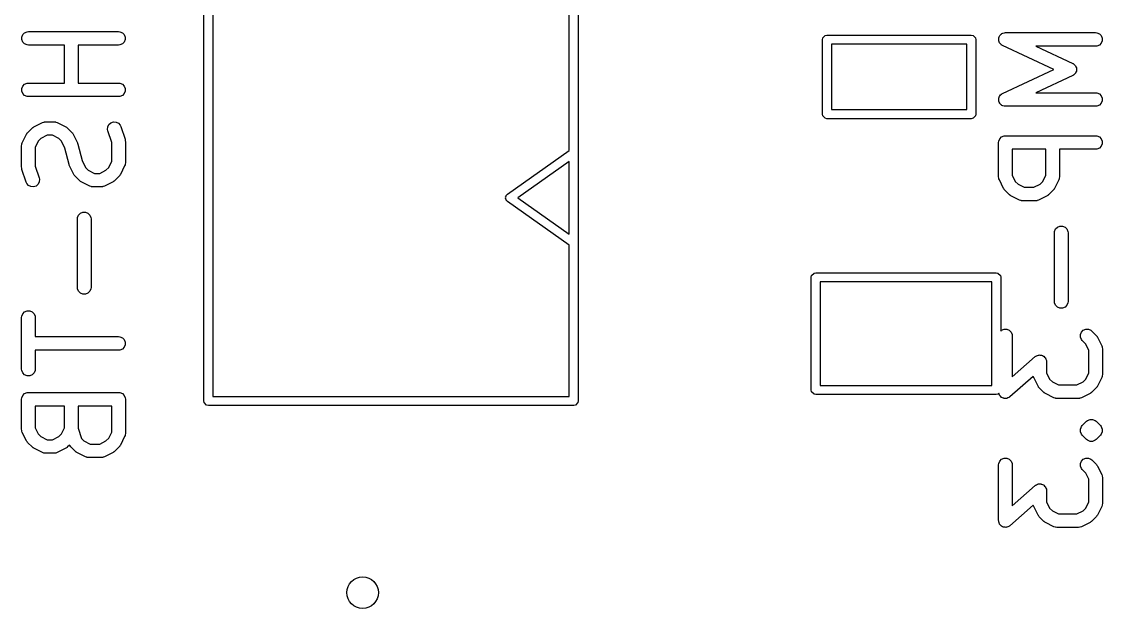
# Model space of a CAD drawing. Extents: x 4.89 to 6.91, y -4.14 to -2.94.
# Drawn here: x 4.8883 to 5.36, y -4.1376 to -3.8816 of the extents above; entities that cross this region are included whole.
import ezdxf

# ---------------------------------------------------------------- set-up
doc = ezdxf.new("R2010")
doc.units = 0
doc.header["$MEASUREMENT"] = 0
doc.layers.add('BLACK', color=7, linetype='CONTINUOUS')

msp = doc.modelspace()

# ---------------------------------------------------------------- linework, layer by layer
at = {"layer": 'BLACK', "linetype": 'CONTINUOUS'}
for p, q in [((4.96787, -4.04709), (4.96787, -3.62386)), ((4.97181, -3.62583), (4.97181, -4.04512)), ((5.12732, -3.9378), (5.12732, -3.62583)), ((5.13126, -3.62386), (5.13126, -4.04709)), ((4.88965, -3.88645), (4.89072, -3.88601)), ((4.89072, -3.88601), (4.89129, -3.88595)), ((4.89129, -3.88595), (4.93066, -3.88595)), ((4.93066, -3.88595), (4.93124, -3.88601)), ((4.93124, -3.88601), (4.9323, -3.88645)), ((5.31729, -3.88646), (5.31767, -3.88642)), ((5.31767, -3.88642), (5.35704, -3.88642)), ((5.35704, -3.88642), (5.35762, -3.88648)), ((4.8884, -3.88833), (4.88884, -3.88726)), ((4.8884, -3.88948), (4.8884, -3.88833)), ((4.88884, -3.89054), (4.8884, -3.88948)), ((4.88884, -3.88726), (4.88965, -3.88645)), ((4.88965, -3.89136), (4.88884, -3.89054)), ((4.9323, -3.88645), (4.93312, -3.88726)), ((4.93312, -3.89054), (4.9323, -3.89136)), ((4.93312, -3.88726), (4.93356, -3.88833)), ((4.93356, -3.88948), (4.93312, -3.89054)), ((4.93356, -3.88833), (4.93356, -3.88948)), ((5.23783, -3.88951), (5.23798, -3.88875)), ((5.23783, -3.92199), (5.23783, -3.88951)), ((5.23798, -3.88875), (5.23905, -3.88769)), ((5.23905, -3.88769), (5.2398, -3.88754)), ((5.2398, -3.88754), (5.3028, -3.88754)), ((5.3028, -3.88754), (5.30355, -3.88769)), ((5.30355, -3.88769), (5.30461, -3.88875)), ((5.30461, -3.88875), (5.30476, -3.88951)), ((5.30476, -3.88951), (5.30476, -3.92199)), ((5.31475, -3.88982), (5.31477, -3.88931)), ((5.31477, -3.88988), (5.31475, -3.88982)), ((5.31477, -3.8888), (5.3148, -3.88874)), ((5.31477, -3.88931), (5.31477, -3.8888)), ((5.31477, -3.88995), (5.31477, -3.88988)), ((5.31497, -3.89042), (5.31477, -3.88995)), ((5.3148, -3.88867), (5.31502, -3.88821)), ((5.3148, -3.88874), (5.3148, -3.88867)), ((5.31515, -3.8909), (5.31497, -3.89042)), ((5.31502, -3.88821), (5.31521, -3.88773)), ((5.31519, -3.89095), (5.31515, -3.8909)), ((5.31521, -3.89101), (5.31519, -3.89095)), ((5.31521, -3.88773), (5.31526, -3.88769)), ((5.31558, -3.89138), (5.31521, -3.89101)), ((5.31526, -3.88769), (5.31529, -3.88763)), ((5.31529, -3.88763), (5.31567, -3.88728)), ((5.31567, -3.88728), (5.31603, -3.88692)), ((5.31603, -3.88692), (5.31609, -3.88689)), ((5.31609, -3.88689), (5.31614, -3.88685)), ((5.31614, -3.88685), (5.31662, -3.88667)), ((5.31662, -3.88667), (5.31709, -3.88648)), ((5.31709, -3.88648), (5.31718, -3.88647)), ((5.31718, -3.88647), (5.31722, -3.88646)), ((5.31722, -3.88646), (5.31729, -3.88646)), ((5.35762, -3.88648), (5.35868, -3.88692)), ((5.35868, -3.88692), (5.3595, -3.88773)), ((5.3595, -3.89101), (5.35868, -3.89183)), ((5.3595, -3.88773), (5.35994, -3.8888)), ((5.35994, -3.88995), (5.3595, -3.89101)), ((5.35994, -3.8888), (5.35994, -3.88995)), ((4.89072, -3.8918), (4.88965, -3.89136)), ((4.89129, -3.89186), (4.89072, -3.8918)), ((4.90709, -3.89186), (4.89129, -3.89186)), ((4.90709, -3.90845), (4.90709, -3.89186)), ((4.93066, -3.89186), (4.91299, -3.89186)), ((4.91299, -3.89186), (4.91299, -3.90845)), ((4.93124, -3.8918), (4.93066, -3.89186)), ((4.9323, -3.89136), (4.93124, -3.8918)), ((5.24177, -3.89148), (5.24177, -3.92002)), ((5.30083, -3.89148), (5.24177, -3.89148)), ((5.30083, -3.92002), (5.30083, -3.89148)), ((5.31592, -3.89175), (5.31558, -3.89138)), ((5.316, -3.8918), (5.31592, -3.89175)), ((5.31603, -3.89183), (5.316, -3.8918)), ((5.31609, -3.89186), (5.31603, -3.89183)), ((5.31642, -3.89205), (5.31609, -3.89186)), ((5.33881, -3.9025), (5.31642, -3.89205)), ((5.35704, -3.89233), (5.33098, -3.89233)), ((5.33098, -3.89233), (5.34704, -3.89982)), ((5.35762, -3.89227), (5.35704, -3.89233)), ((5.35868, -3.89183), (5.35762, -3.89227)), ((5.34704, -3.89982), (5.34725, -3.89995)), ((5.34725, -3.89995), (5.34732, -3.89997)), ((5.34732, -3.89997), (5.34737, -3.90002)), ((5.34737, -3.90002), (5.34754, -3.90012)), ((5.34754, -3.90012), (5.34784, -3.90045)), ((5.34784, -3.90045), (5.34817, -3.90075)), ((5.31642, -3.91294), (5.33881, -3.9025)), ((5.34704, -3.90517), (5.33098, -3.91267)), ((5.34725, -3.90505), (5.34704, -3.90517)), ((5.34732, -3.90502), (5.34725, -3.90505)), ((5.34737, -3.90498), (5.34732, -3.90502)), ((5.34754, -3.90488), (5.34737, -3.90498)), ((5.34784, -3.90455), (5.34754, -3.90488)), ((5.34817, -3.90424), (5.34784, -3.90455)), ((5.34817, -3.90075), (5.34823, -3.90087)), ((5.34823, -3.90412), (5.34817, -3.90424)), ((5.34823, -3.90087), (5.34832, -3.90097)), ((5.34832, -3.90403), (5.34823, -3.90412)), ((5.34832, -3.90097), (5.34847, -3.90139)), ((5.34847, -3.90361), (5.34832, -3.90403)), ((5.34847, -3.90139), (5.34866, -3.90179)), ((5.34866, -3.9032), (5.34847, -3.90361)), ((5.34866, -3.90179), (5.34867, -3.90193)), ((5.34867, -3.90307), (5.34866, -3.9032)), ((5.34867, -3.90193), (5.34871, -3.90205)), ((5.34871, -3.90295), (5.34867, -3.90307)), ((5.34871, -3.90205), (5.34869, -3.9025)), ((5.34869, -3.9025), (5.34871, -3.90295)), ((4.8884, -3.91082), (4.88884, -3.90976)), ((4.88884, -3.90976), (4.88965, -3.90895)), ((4.88965, -3.90895), (4.89072, -3.9085)), ((4.89072, -3.9085), (4.89129, -3.90845)), ((4.89129, -3.90845), (4.90709, -3.90845)), ((4.91299, -3.90845), (4.93066, -3.90845)), ((4.93066, -3.90845), (4.93124, -3.9085)), ((4.93124, -3.9085), (4.9323, -3.90895)), ((4.9323, -3.90895), (4.93312, -3.90976)), ((4.93312, -3.90976), (4.93356, -3.91082)), ((4.8884, -3.91198), (4.8884, -3.91082)), ((4.88884, -3.91304), (4.8884, -3.91198)), ((4.88965, -3.91386), (4.88884, -3.91304)), ((4.89072, -3.9143), (4.88965, -3.91386)), ((4.89129, -3.91435), (4.89072, -3.9143)), ((4.93066, -3.91435), (4.89129, -3.91435)), ((4.93124, -3.9143), (4.93066, -3.91435)), ((4.9323, -3.91386), (4.93124, -3.9143)), ((4.93312, -3.91304), (4.9323, -3.91386)), ((4.93356, -3.91198), (4.93312, -3.91304)), ((4.93356, -3.91082), (4.93356, -3.91198)), ((5.31477, -3.91504), (5.31497, -3.91457)), ((5.31497, -3.91457), (5.31515, -3.91409)), ((5.31515, -3.91409), (5.31519, -3.91404)), ((5.31519, -3.91404), (5.31521, -3.91398)), ((5.31521, -3.91398), (5.31558, -3.91362)), ((5.31558, -3.91362), (5.31592, -3.91324)), ((5.31592, -3.91324), (5.316, -3.91319)), ((5.316, -3.91319), (5.31603, -3.91317)), ((5.31603, -3.91317), (5.31609, -3.91314)), ((5.31609, -3.91314), (5.31642, -3.91294)), ((5.33098, -3.91267), (5.35704, -3.91267)), ((5.35704, -3.91267), (5.35762, -3.91272)), ((5.35762, -3.91272), (5.35868, -3.91317)), ((5.35868, -3.91317), (5.3595, -3.91398)), ((5.3595, -3.91398), (5.35994, -3.91504)), ((5.31475, -3.91517), (5.31477, -3.91511)), ((5.31477, -3.91568), (5.31475, -3.91517)), ((5.31477, -3.91511), (5.31477, -3.91504)), ((5.31477, -3.9162), (5.31477, -3.91568)), ((5.3148, -3.91626), (5.31477, -3.9162)), ((5.3148, -3.91632), (5.3148, -3.91626)), ((5.31502, -3.91679), (5.3148, -3.91632)), ((5.31521, -3.91726), (5.31502, -3.91679)), ((5.31526, -3.91731), (5.31521, -3.91726)), ((5.31529, -3.91737), (5.31526, -3.91731)), ((5.31567, -3.91771), (5.31529, -3.91737)), ((5.31603, -3.91808), (5.31567, -3.91771)), ((5.31609, -3.9181), (5.31603, -3.91808)), ((5.31614, -3.91815), (5.31609, -3.9181)), ((5.31662, -3.91832), (5.31614, -3.91815)), ((5.31709, -3.91852), (5.31662, -3.91832)), ((5.31718, -3.91853), (5.31709, -3.91852)), ((5.31722, -3.91854), (5.31718, -3.91853)), ((5.31729, -3.91854), (5.31722, -3.91854)), ((5.31767, -3.91857), (5.31729, -3.91854)), ((5.35704, -3.91857), (5.31767, -3.91857)), ((5.35762, -3.91852), (5.35704, -3.91857)), ((5.35868, -3.91808), (5.35762, -3.91852)), ((5.3595, -3.91726), (5.35868, -3.91808)), ((5.35994, -3.9162), (5.3595, -3.91726)), ((5.35994, -3.91504), (5.35994, -3.9162)), ((5.23798, -3.92274), (5.23783, -3.92199)), ((5.23905, -3.92381), (5.23798, -3.92274)), ((5.2398, -3.92396), (5.23905, -3.92381)), ((5.3028, -3.92396), (5.2398, -3.92396)), ((5.24177, -3.92002), (5.30083, -3.92002)), ((5.30355, -3.92381), (5.3028, -3.92396)), ((5.30461, -3.92274), (5.30355, -3.92381)), ((5.30476, -3.92199), (5.30461, -3.92274)), ((4.89108, -3.92993), (4.89295, -3.92806)), ((4.89295, -3.92806), (4.89318, -3.92787)), ((4.89318, -3.92787), (4.89323, -3.92782)), ((4.89323, -3.92782), (4.89332, -3.92776)), ((4.89332, -3.92776), (4.8934, -3.92769)), ((4.8934, -3.92769), (4.89347, -3.92766)), ((4.89347, -3.92766), (4.89372, -3.92751)), ((4.89372, -3.92751), (4.89747, -3.92563)), ((4.89747, -3.92563), (4.89801, -3.92543)), ((4.89801, -3.92543), (4.89812, -3.92542)), ((4.89812, -3.92542), (4.89822, -3.92538)), ((4.89822, -3.92538), (4.89879, -3.92532)), ((4.89879, -3.92532), (4.90254, -3.92532)), ((4.90254, -3.92532), (4.90312, -3.92538)), ((4.90312, -3.92538), (4.90321, -3.92542)), ((4.90321, -3.92542), (4.90332, -3.92543)), ((4.90332, -3.92543), (4.90386, -3.92563)), ((4.90386, -3.92563), (4.90761, -3.92751)), ((4.90761, -3.92751), (4.90786, -3.92766)), ((4.90786, -3.92766), (4.90793, -3.92769)), ((4.90793, -3.92769), (4.90801, -3.92776)), ((4.90801, -3.92776), (4.9081, -3.92782)), ((4.9081, -3.92782), (4.90815, -3.92787)), ((4.90815, -3.92787), (4.90838, -3.92806)), ((4.90838, -3.92806), (4.91025, -3.92993)), ((4.92586, -3.92864), (4.92594, -3.92749)), ((4.92599, -3.92921), (4.92586, -3.92864)), ((4.92594, -3.92749), (4.92645, -3.92646)), ((4.92645, -3.92646), (4.92733, -3.92571)), ((4.92733, -3.92571), (4.92842, -3.92534)), ((4.92842, -3.92534), (4.92957, -3.92543)), ((4.92957, -3.92543), (4.9306, -3.92594)), ((4.9306, -3.92594), (4.93135, -3.92681)), ((4.93135, -3.92681), (4.93159, -3.92734)), ((4.93159, -3.92734), (4.93346, -3.93296)), ((4.88865, -3.93445), (4.89053, -3.9307)), ((4.89053, -3.9307), (4.89068, -3.93045)), ((4.89068, -3.93045), (4.89071, -3.93038)), ((4.89071, -3.93038), (4.89078, -3.9303)), ((4.89078, -3.9303), (4.89083, -3.93021)), ((4.89083, -3.93021), (4.89089, -3.93016)), ((4.89089, -3.93016), (4.89108, -3.92993)), ((4.89679, -3.93257), (4.89559, -3.93377)), ((4.89949, -3.93123), (4.89679, -3.93257)), ((4.90184, -3.93123), (4.89949, -3.93123)), ((4.90454, -3.93257), (4.90184, -3.93123)), ((4.90574, -3.93377), (4.90454, -3.93257)), ((4.91025, -3.92993), (4.91044, -3.93016)), ((4.91044, -3.93016), (4.9105, -3.93021)), ((4.9105, -3.93021), (4.91055, -3.9303)), ((4.91055, -3.9303), (4.91062, -3.93038)), ((4.91062, -3.93038), (4.91065, -3.93045)), ((4.91065, -3.93045), (4.91081, -3.9307)), ((4.91081, -3.9307), (4.91268, -3.93445)), ((4.92771, -3.93438), (4.92599, -3.92921)), ((4.93346, -3.93296), (4.93353, -3.93325)), ((4.93353, -3.93325), (4.93356, -3.93332)), ((4.93356, -3.93332), (4.93357, -3.93343)), ((4.93357, -3.93343), (4.93359, -3.93353)), ((4.93359, -3.93353), (4.93359, -3.93361)), ((5.31477, -3.93379), (5.31521, -3.93273)), ((5.31521, -3.93273), (5.31603, -3.93191)), ((5.31603, -3.93191), (5.31709, -3.93147)), ((5.31709, -3.93147), (5.31767, -3.93142)), ((5.31767, -3.93142), (5.35704, -3.93142)), ((5.35704, -3.93142), (5.35762, -3.93147)), ((5.35762, -3.93147), (5.35868, -3.93191)), ((5.35868, -3.93191), (5.3595, -3.93273)), ((5.3595, -3.93273), (5.35994, -3.93379)), ((4.88834, -3.93577), (4.8884, -3.9352)), ((4.88834, -3.94515), (4.88834, -3.93577)), ((4.8884, -3.9352), (4.88844, -3.9351)), ((4.88844, -3.93499), (4.88865, -3.93445)), ((4.88844, -3.9351), (4.88844, -3.93499)), ((4.89559, -3.93377), (4.89424, -3.93647)), ((4.89424, -3.93647), (4.89424, -3.94467)), ((4.90725, -3.9368), (4.90574, -3.93377)), ((4.90905, -3.94399), (4.90725, -3.9368)), ((4.91268, -3.93445), (4.9127, -3.93449)), ((4.9127, -3.93449), (4.91271, -3.93451)), ((4.91271, -3.93451), (4.9128, -3.93475)), ((4.9128, -3.93475), (4.91289, -3.93499)), ((4.91289, -3.93499), (4.91289, -3.93501)), ((4.91289, -3.93501), (4.9129, -3.93506)), ((4.9129, -3.93506), (4.9147, -3.94224)), ((4.92771, -3.94257), (4.92771, -3.93438)), ((4.93359, -3.93361), (4.93361, -3.9339)), ((4.93361, -3.9339), (4.93361, -3.94327)), ((5.10032, -3.9569), (5.12732, -3.9378)), ((5.31472, -3.93437), (5.31477, -3.93379)), ((5.31472, -3.94937), (5.31472, -3.93437)), ((5.33534, -3.93732), (5.32062, -3.93732)), ((5.32062, -3.93732), (5.32062, -3.94867)), ((5.33534, -3.94867), (5.33534, -3.93732)), ((5.35704, -3.93732), (5.34125, -3.93732)), ((5.34125, -3.93732), (5.34125, -3.94937)), ((5.35762, -3.93726), (5.35704, -3.93732)), ((5.35868, -3.93682), (5.35762, -3.93726)), ((5.3595, -3.93601), (5.35868, -3.93682)), ((5.35994, -3.93494), (5.3595, -3.93601)), ((5.35994, -3.93379), (5.35994, -3.93494)), ((4.9147, -3.94224), (4.91622, -3.94527)), ((4.92636, -3.94527), (4.92771, -3.94257)), ((5.12732, -3.94262), (5.10486, -3.9585)), ((5.12732, -3.97439), (5.12732, -3.94262)), ((4.88837, -3.94544), (4.88834, -3.94515)), ((4.88836, -3.94552), (4.88837, -3.94544)), ((4.88839, -3.94562), (4.88836, -3.94552)), ((4.8884, -3.94572), (4.88839, -3.94562)), ((4.88843, -3.94579), (4.8884, -3.94572)), ((4.88849, -3.94608), (4.88843, -3.94579)), ((4.89037, -3.9517), (4.88849, -3.94608)), ((4.89424, -3.94467), (4.89597, -3.94984)), ((4.90907, -3.94403), (4.90905, -3.94399)), ((4.90907, -3.94405), (4.90907, -3.94403)), ((4.90916, -3.94429), (4.90907, -3.94405)), ((4.90924, -3.94453), (4.90916, -3.94429)), ((4.90926, -3.94455), (4.90924, -3.94453)), ((4.90927, -3.94459), (4.90926, -3.94455)), ((4.91115, -3.94834), (4.90927, -3.94459)), ((4.91622, -3.94527), (4.91741, -3.94647)), ((4.91741, -3.94647), (4.92011, -3.94782)), ((4.92247, -3.94782), (4.92516, -3.94647)), ((4.92516, -3.94647), (4.92636, -3.94527)), ((4.9333, -3.94459), (4.93143, -3.94834)), ((4.93351, -3.94405), (4.9333, -3.94459)), ((4.93352, -3.94395), (4.93351, -3.94405)), ((4.93356, -3.94385), (4.93352, -3.94395)), ((4.93361, -3.94327), (4.93356, -3.94385)), ((4.8906, -3.95223), (4.89037, -3.9517)), ((4.89136, -3.9531), (4.8906, -3.95223)), ((4.89601, -3.95155), (4.8955, -3.95258)), ((4.89597, -3.94984), (4.8961, -3.9504)), ((4.8961, -3.9504), (4.89601, -3.95155)), ((4.9113, -3.94859), (4.91115, -3.94834)), ((4.91133, -3.94866), (4.9113, -3.94859)), ((4.9114, -3.94874), (4.91133, -3.94866)), ((4.91146, -3.94883), (4.9114, -3.94874)), ((4.91152, -3.94888), (4.91146, -3.94883)), ((4.9117, -3.94911), (4.91152, -3.94888)), ((4.91358, -3.95098), (4.9117, -3.94911)), ((4.9138, -3.95117), (4.91358, -3.95098)), ((4.91385, -3.95123), (4.9138, -3.95117)), ((4.91394, -3.95128), (4.91385, -3.95123)), ((4.91402, -3.95135), (4.91394, -3.95128)), ((4.9141, -3.95138), (4.91402, -3.95135)), ((4.91434, -3.95154), (4.9141, -3.95138)), ((4.91809, -3.95341), (4.91434, -3.95154)), ((4.92011, -3.94782), (4.92247, -3.94782)), ((4.92823, -3.95154), (4.92448, -3.95341)), ((4.92848, -3.95138), (4.92823, -3.95154)), ((4.92855, -3.95135), (4.92848, -3.95138)), ((4.92863, -3.95128), (4.92855, -3.95135)), ((4.92872, -3.95123), (4.92863, -3.95128)), ((4.92877, -3.95117), (4.92872, -3.95123)), ((4.929, -3.95098), (4.92877, -3.95117)), ((4.93088, -3.94911), (4.929, -3.95098)), ((4.93106, -3.94888), (4.93088, -3.94911)), ((4.93112, -3.94883), (4.93106, -3.94888)), ((4.93118, -3.94874), (4.93112, -3.94883)), ((4.93124, -3.94866), (4.93118, -3.94874)), ((4.93127, -3.94859), (4.93124, -3.94866)), ((4.93143, -3.94834), (4.93127, -3.94859)), ((5.31477, -3.94994), (5.31472, -3.94937)), ((5.31481, -3.95004), (5.31477, -3.94994)), ((5.31482, -3.95015), (5.31481, -3.95004)), ((5.31503, -3.95069), (5.31482, -3.95015)), ((5.3169, -3.95444), (5.31503, -3.95069)), ((5.32062, -3.94867), (5.32197, -3.95137)), ((5.32197, -3.95137), (5.32317, -3.95256)), ((5.33279, -3.95256), (5.33399, -3.95137)), ((5.33399, -3.95137), (5.33534, -3.94867)), ((5.34093, -3.95069), (5.33906, -3.95444)), ((5.34114, -3.95015), (5.34093, -3.95069)), ((5.34115, -3.95004), (5.34114, -3.95015)), ((5.34119, -3.94994), (5.34115, -3.95004)), ((5.34125, -3.94937), (5.34119, -3.94994)), ((4.89239, -3.95362), (4.89136, -3.9531)), ((4.89354, -3.9537), (4.89239, -3.95362)), ((4.89463, -3.95334), (4.89354, -3.9537)), ((4.8955, -3.95258), (4.89463, -3.95334)), ((4.91863, -3.95362), (4.91809, -3.95341)), ((4.91874, -3.95363), (4.91863, -3.95362)), ((4.91884, -3.95367), (4.91874, -3.95363)), ((4.91941, -3.95372), (4.91884, -3.95367)), ((4.92316, -3.95372), (4.91941, -3.95372)), ((4.92374, -3.95367), (4.92316, -3.95372)), ((4.92384, -3.95363), (4.92374, -3.95367)), ((4.92394, -3.95362), (4.92384, -3.95363)), ((4.92448, -3.95341), (4.92394, -3.95362)), ((5.09979, -3.95745), (5.10032, -3.9569)), ((5.31706, -3.95468), (5.3169, -3.95444)), ((5.31709, -3.95476), (5.31706, -3.95468)), ((5.31716, -3.95484), (5.31709, -3.95476)), ((5.31721, -3.95493), (5.31716, -3.95484)), ((5.31727, -3.95498), (5.31721, -3.95493)), ((5.31746, -3.9552), (5.31727, -3.95498)), ((5.31933, -3.95708), (5.31746, -3.9552)), ((5.31956, -3.95726), (5.31933, -3.95708)), ((5.32317, -3.95256), (5.32587, -3.95391)), ((5.32587, -3.95391), (5.3301, -3.95391)), ((5.3301, -3.95391), (5.33279, -3.95256)), ((5.33663, -3.95708), (5.3364, -3.95726)), ((5.33851, -3.9552), (5.33663, -3.95708)), ((5.33869, -3.95498), (5.33851, -3.9552)), ((5.33875, -3.95493), (5.33869, -3.95498)), ((5.33881, -3.95484), (5.33875, -3.95493)), ((5.33887, -3.95476), (5.33881, -3.95484)), ((5.3389, -3.95468), (5.33887, -3.95476)), ((5.33906, -3.95444), (5.3389, -3.95468)), ((5.09953, -3.95807), (5.09973, -3.95779)), ((5.09961, -3.9585), (5.09953, -3.95807)), ((5.09953, -3.95894), (5.09961, -3.9585)), ((5.09973, -3.95922), (5.09953, -3.95894)), ((5.09973, -3.95779), (5.09979, -3.95745)), ((5.09979, -3.95955), (5.09973, -3.95922)), ((5.10032, -3.96011), (5.09979, -3.95955)), ((5.12732, -3.97921), (5.10032, -3.96011)), ((5.10486, -3.9585), (5.12732, -3.97439)), ((5.31961, -3.95732), (5.31956, -3.95726)), ((5.3197, -3.95738), (5.31961, -3.95732)), ((5.31978, -3.95745), (5.3197, -3.95738)), ((5.31985, -3.95748), (5.31978, -3.95745)), ((5.3201, -3.95763), (5.31985, -3.95748)), ((5.32385, -3.95951), (5.3201, -3.95763)), ((5.32439, -3.95971), (5.32385, -3.95951)), ((5.3245, -3.95972), (5.32439, -3.95971)), ((5.32459, -3.95976), (5.3245, -3.95972)), ((5.32517, -3.95982), (5.32459, -3.95976)), ((5.33079, -3.95982), (5.32517, -3.95982)), ((5.33137, -3.95976), (5.33079, -3.95982)), ((5.33147, -3.95972), (5.33137, -3.95976)), ((5.33157, -3.95971), (5.33147, -3.95972)), ((5.33211, -3.95951), (5.33157, -3.95971)), ((5.33586, -3.95763), (5.33211, -3.95951)), ((5.33611, -3.95748), (5.33586, -3.95763)), ((5.33618, -3.95745), (5.33611, -3.95748)), ((5.33626, -3.95738), (5.33618, -3.95745)), ((5.33635, -3.95732), (5.33626, -3.95738)), ((5.3364, -3.95726), (5.33635, -3.95732)), ((4.91277, -3.96707), (4.91321, -3.966)), ((4.91321, -3.966), (4.91402, -3.96519)), ((4.91402, -3.96519), (4.91509, -3.96475)), ((4.91509, -3.96475), (4.91624, -3.96475)), ((4.91624, -3.96475), (4.9173, -3.96519)), ((4.9173, -3.96519), (4.91812, -3.966)), ((4.91812, -3.966), (4.91856, -3.96707)), ((4.91271, -3.96764), (4.91277, -3.96707)), ((4.91271, -3.99764), (4.91271, -3.96764)), ((4.91856, -3.96707), (4.91862, -3.96764)), ((4.91862, -3.96764), (4.91862, -3.99764)), ((5.33959, -3.9721), (5.3404, -3.97128)), ((5.3404, -3.97128), (5.34147, -3.97084)), ((5.34147, -3.97084), (5.34262, -3.97084)), ((5.34262, -3.97084), (5.34368, -3.97128)), ((5.34368, -3.97128), (5.3445, -3.9721)), ((5.33909, -3.97374), (5.33915, -3.97316)), ((5.33909, -4.00373), (5.33909, -3.97374)), ((5.33915, -3.97316), (5.33959, -3.9721)), ((5.3445, -3.9721), (5.34494, -3.97316)), ((5.34494, -3.97316), (5.34499, -3.97374)), ((5.34499, -3.97374), (5.34499, -4.00373)), ((5.12732, -4.04512), (5.12732, -3.97921)), ((5.23296, -3.99314), (5.23311, -3.99239)), ((5.23296, -4.04235), (5.23296, -3.99314)), ((5.23311, -3.99239), (5.23418, -3.99132)), ((5.23418, -3.99132), (5.23493, -3.99117)), ((5.23493, -3.99117), (5.31367, -3.99117)), ((5.31367, -3.99117), (5.31442, -3.99132)), ((5.31442, -3.99132), (5.31549, -3.99239)), ((5.31549, -3.99239), (5.31564, -3.99314)), ((5.31564, -3.99314), (5.31564, -4.01667)), ((4.91277, -3.99822), (4.91271, -3.99764)), ((4.91321, -3.99928), (4.91277, -3.99822)), ((4.91402, -4.00009), (4.91321, -3.99928)), ((4.91812, -3.99928), (4.9173, -4.00009)), ((4.91856, -3.99822), (4.91812, -3.99928)), ((4.91862, -3.99764), (4.91856, -3.99822)), ((5.2369, -3.99511), (5.2369, -4.04039)), ((5.3117, -3.99511), (5.2369, -3.99511)), ((5.3117, -4.04039), (5.3117, -3.99511)), ((4.91509, -4.00054), (4.91402, -4.00009)), ((4.91624, -4.00054), (4.91509, -4.00054)), ((4.9173, -4.00009), (4.91624, -4.00054)), ((5.33915, -4.00431), (5.33909, -4.00373)), ((5.33959, -4.00538), (5.33915, -4.00431)), ((5.34494, -4.00431), (5.3445, -4.00538)), ((5.34499, -4.00373), (5.34494, -4.00431)), ((4.88884, -4.00912), (4.88965, -4.00831)), ((4.88965, -4.00831), (4.89072, -4.00787)), ((4.89072, -4.00787), (4.89187, -4.00787)), ((4.89187, -4.00787), (4.89293, -4.00831)), ((4.89293, -4.00831), (4.89375, -4.00912)), ((5.3404, -4.00619), (5.33959, -4.00538)), ((5.34147, -4.00663), (5.3404, -4.00619)), ((5.34262, -4.00663), (5.34147, -4.00663)), ((5.34368, -4.00619), (5.34262, -4.00663)), ((5.3445, -4.00538), (5.34368, -4.00619)), ((4.88834, -4.01076), (4.8884, -4.01019)), ((4.88834, -4.03326), (4.88834, -4.01076)), ((4.8884, -4.01019), (4.88884, -4.00912)), ((4.89375, -4.00912), (4.89419, -4.01019)), ((4.89419, -4.01019), (4.89424, -4.01076)), ((4.89424, -4.01076), (4.89424, -4.01906)), ((5.31564, -4.01667), (5.31603, -4.01628)), ((5.31603, -4.01628), (5.31709, -4.01584)), ((5.31709, -4.01584), (5.31825, -4.01584)), ((5.31825, -4.01584), (5.31931, -4.01628)), ((5.31931, -4.01628), (5.32013, -4.01709)), ((5.32013, -4.01709), (5.32057, -4.01816)), ((5.32057, -4.01816), (5.32062, -4.01873)), ((5.35039, -4.01816), (5.35084, -4.01709)), ((5.35039, -4.01931), (5.35039, -4.01816)), ((5.35084, -4.01709), (5.35165, -4.01628)), ((5.35165, -4.01628), (5.35271, -4.01584)), ((5.35271, -4.01584), (5.35387, -4.01584)), ((5.35387, -4.01584), (5.35493, -4.01628)), ((5.35493, -4.01628), (5.35538, -4.01664)), ((5.35538, -4.01664), (5.35725, -4.01852)), ((4.89424, -4.01906), (4.93066, -4.01906)), ((4.93066, -4.01906), (4.93124, -4.01912)), ((4.93124, -4.01912), (4.9323, -4.01956)), ((4.9323, -4.01956), (4.93312, -4.02037)), ((4.93312, -4.02037), (4.93356, -4.02144)), ((4.93356, -4.02259), (4.93312, -4.02365)), ((4.93356, -4.02144), (4.93356, -4.02259)), ((5.32062, -4.01873), (5.32062, -4.0366)), ((5.35084, -4.02037), (5.35039, -4.01931)), ((5.3512, -4.02082), (5.35084, -4.02037)), ((5.35274, -4.02236), (5.3512, -4.02082)), ((5.35409, -4.02505), (5.35274, -4.02236)), ((5.35725, -4.01852), (5.35744, -4.01875)), ((5.35744, -4.01875), (5.3575, -4.0188)), ((5.3575, -4.0188), (5.35755, -4.01889)), ((5.35755, -4.01889), (5.35762, -4.01897)), ((5.35762, -4.01897), (5.35765, -4.01904)), ((5.35765, -4.01904), (5.35781, -4.01929)), ((5.35781, -4.01929), (5.35968, -4.02304)), ((5.35968, -4.02304), (5.35989, -4.02358)), ((4.93066, -4.02496), (4.89424, -4.02496)), ((4.89424, -4.02496), (4.89424, -4.03326)), ((4.93124, -4.02491), (4.93066, -4.02496)), ((4.9323, -4.02447), (4.93124, -4.02491)), ((4.93312, -4.02365), (4.9323, -4.02447)), ((5.32062, -4.0366), (5.33072, -4.02776)), ((5.33072, -4.02776), (5.33097, -4.02758)), ((5.33097, -4.02758), (5.33103, -4.02753)), ((5.33103, -4.02753), (5.33108, -4.0275)), ((5.33108, -4.0275), (5.33119, -4.02742)), ((5.33119, -4.02742), (5.33165, -4.02727)), ((5.33165, -4.02727), (5.33209, -4.02709)), ((5.33209, -4.02709), (5.33219, -4.02709)), ((5.33219, -4.02709), (5.33229, -4.02705)), ((5.33229, -4.02705), (5.33276, -4.02709)), ((5.33276, -4.02709), (5.33324, -4.02709)), ((5.33324, -4.02709), (5.33334, -4.02712)), ((5.33334, -4.02712), (5.33344, -4.02713)), ((5.33344, -4.02713), (5.33387, -4.02734)), ((5.33387, -4.02734), (5.33431, -4.02753)), ((5.33431, -4.02753), (5.33438, -4.0276)), ((5.33438, -4.0276), (5.33447, -4.02764)), ((5.33447, -4.02764), (5.33478, -4.028)), ((5.35409, -4.03491), (5.35409, -4.02505)), ((5.35989, -4.02358), (5.3599, -4.02368)), ((5.3599, -4.02368), (5.35994, -4.02378)), ((5.35994, -4.02378), (5.35999, -4.02436)), ((5.35999, -4.02436), (5.35999, -4.03561)), ((5.33478, -4.028), (5.33512, -4.02834)), ((5.33512, -4.02834), (5.33516, -4.02843)), ((5.33516, -4.02843), (5.33523, -4.02851)), ((5.33523, -4.02851), (5.33538, -4.02896)), ((5.33538, -4.02896), (5.33556, -4.02941)), ((5.33556, -4.02941), (5.33558, -4.02955)), ((5.33558, -4.02955), (5.3356, -4.0296)), ((5.3356, -4.0296), (5.33559, -4.02968)), ((5.33559, -4.02968), (5.33562, -4.02998)), ((5.33562, -4.02998), (5.33562, -4.03491)), ((4.8884, -4.03384), (4.88834, -4.03326)), ((4.88884, -4.0349), (4.8884, -4.03384)), ((4.88965, -4.03572), (4.88884, -4.0349)), ((4.89072, -4.03616), (4.88965, -4.03572)), ((4.89187, -4.03616), (4.89072, -4.03616)), ((4.89293, -4.03572), (4.89187, -4.03616)), ((4.89375, -4.0349), (4.89293, -4.03572)), ((4.89419, -4.03384), (4.89375, -4.0349)), ((4.89424, -4.03326), (4.89419, -4.03384)), ((5.32982, -4.03639), (5.31961, -4.04533)), ((5.33003, -4.03693), (5.32982, -4.03639)), ((5.3319, -4.04068), (5.33003, -4.03693)), ((5.33562, -4.03491), (5.33697, -4.03761)), ((5.35274, -4.03761), (5.35409, -4.03491)), ((5.35968, -4.03693), (5.35781, -4.04068)), ((5.35989, -4.03639), (5.35968, -4.03693)), ((5.3599, -4.03628), (5.35989, -4.03639)), ((5.35994, -4.03618), (5.3599, -4.03628)), ((5.35999, -4.03561), (5.35994, -4.03618)), ((5.2369, -4.04039), (5.3117, -4.04039)), ((5.33206, -4.04092), (5.3319, -4.04068)), ((5.33209, -4.041), (5.33206, -4.04092)), ((5.33215, -4.04108), (5.33209, -4.041)), ((5.33221, -4.04117), (5.33215, -4.04108)), ((5.33227, -4.04122), (5.33221, -4.04117)), ((5.33245, -4.04144), (5.33227, -4.04122)), ((5.33433, -4.04332), (5.33245, -4.04144)), ((5.33697, -4.03761), (5.33817, -4.0388)), ((5.33817, -4.0388), (5.34086, -4.04015)), ((5.34086, -4.04015), (5.34884, -4.04015)), ((5.34884, -4.04015), (5.35154, -4.0388)), ((5.35154, -4.0388), (5.35274, -4.03761)), ((5.35725, -4.04144), (5.35538, -4.04332)), ((5.35744, -4.04122), (5.35725, -4.04144)), ((5.3575, -4.04117), (5.35744, -4.04122)), ((5.35755, -4.04108), (5.3575, -4.04117)), ((5.35762, -4.041), (5.35755, -4.04108)), ((5.35765, -4.04092), (5.35762, -4.041)), ((5.35781, -4.04068), (5.35765, -4.04092)), ((4.88834, -4.04638), (4.8884, -4.04581)), ((4.88834, -4.05951), (4.88834, -4.04638)), ((4.8884, -4.04581), (4.88884, -4.04474)), ((4.88884, -4.04474), (4.88965, -4.04393)), ((4.88965, -4.04393), (4.89072, -4.04349)), ((4.89072, -4.04349), (4.89129, -4.04343)), ((4.89129, -4.04343), (4.93066, -4.04343)), ((4.93066, -4.04343), (4.93124, -4.04349)), ((4.93124, -4.04349), (4.9323, -4.04393)), ((4.9323, -4.04393), (4.93312, -4.04474)), ((4.93312, -4.04474), (4.93356, -4.04581)), ((4.93356, -4.04581), (4.93361, -4.04638)), ((4.93361, -4.04638), (4.93361, -4.06138)), ((4.97181, -4.04512), (5.12732, -4.04512)), ((5.23311, -4.04311), (5.23296, -4.04235)), ((5.23418, -4.04417), (5.23311, -4.04311)), ((5.23493, -4.04432), (5.23418, -4.04417)), ((5.31367, -4.04432), (5.23493, -4.04432)), ((5.31442, -4.04417), (5.31367, -4.04432)), ((5.31482, -4.04378), (5.31442, -4.04417)), ((5.31496, -4.04412), (5.31482, -4.04378)), ((5.31511, -4.04458), (5.31496, -4.04412)), ((5.31518, -4.04465), (5.31511, -4.04458)), ((5.31521, -4.04475), (5.31518, -4.04465)), ((5.31555, -4.04508), (5.31521, -4.04475)), ((5.31587, -4.04545), (5.31555, -4.04508)), ((5.31596, -4.04549), (5.31587, -4.04545)), ((5.31603, -4.04556), (5.31596, -4.04549)), ((5.31647, -4.04574), (5.31603, -4.04556)), ((5.3169, -4.04596), (5.31647, -4.04574)), ((5.317, -4.04596), (5.3169, -4.04596)), ((5.31709, -4.046), (5.317, -4.04596)), ((5.31757, -4.046), (5.31709, -4.046)), ((5.31805, -4.04603), (5.31757, -4.046)), ((5.31815, -4.046), (5.31805, -4.04603)), ((5.31825, -4.046), (5.31815, -4.046)), ((5.31869, -4.04582), (5.31825, -4.046)), ((5.31914, -4.04566), (5.31869, -4.04582)), ((5.31926, -4.04558), (5.31914, -4.04566)), ((5.31931, -4.04556), (5.31926, -4.04558)), ((5.31937, -4.0455), (5.31931, -4.04556)), ((5.31961, -4.04533), (5.31937, -4.0455)), ((5.33456, -4.0435), (5.33433, -4.04332)), ((5.33461, -4.04356), (5.33456, -4.0435)), ((5.3347, -4.04362), (5.33461, -4.04356)), ((5.33478, -4.04368), (5.3347, -4.04362)), ((5.33485, -4.04371), (5.33478, -4.04368)), ((5.3351, -4.04387), (5.33485, -4.04371)), ((5.33885, -4.04575), (5.3351, -4.04387)), ((5.33939, -4.04595), (5.33885, -4.04575)), ((5.33949, -4.04596), (5.33939, -4.04595)), ((5.33959, -4.046), (5.33949, -4.04596)), ((5.34017, -4.04606), (5.33959, -4.046)), ((5.34954, -4.04606), (5.34017, -4.04606)), ((5.35012, -4.046), (5.34954, -4.04606)), ((5.35022, -4.04596), (5.35012, -4.046)), ((5.35032, -4.04595), (5.35022, -4.04596)), ((5.35086, -4.04575), (5.35032, -4.04595)), ((5.35461, -4.04387), (5.35086, -4.04575)), ((5.35486, -4.04371), (5.35461, -4.04387)), ((5.35493, -4.04368), (5.35486, -4.04371)), ((5.35501, -4.04362), (5.35493, -4.04368)), ((5.3551, -4.04356), (5.35501, -4.04362)), ((5.35515, -4.0435), (5.3551, -4.04356)), ((5.35538, -4.04332), (5.35515, -4.0435)), ((4.90709, -4.04934), (4.89424, -4.04934)), ((4.89424, -4.04934), (4.89424, -4.05881)), ((4.90709, -4.05881), (4.90709, -4.04934)), ((4.92771, -4.04934), (4.91299, -4.04934)), ((4.91299, -4.04934), (4.91299, -4.05903)), ((4.92771, -4.06068), (4.92771, -4.04934)), ((4.96802, -4.04784), (4.96787, -4.04709)), ((4.96909, -4.04891), (4.96802, -4.04784)), ((4.96984, -4.04906), (4.96909, -4.04891)), ((5.12929, -4.04906), (4.96984, -4.04906)), ((5.13004, -4.04891), (5.12929, -4.04906)), ((5.13111, -4.04784), (5.13004, -4.04891)), ((5.13126, -4.04709), (5.13111, -4.04784)), ((5.3512, -4.05789), (5.35308, -4.05601)), ((5.35308, -4.05601), (5.35352, -4.05565)), ((5.35352, -4.05565), (5.35459, -4.05521)), ((5.35459, -4.05521), (5.35574, -4.05521)), ((5.35574, -4.05521), (5.35681, -4.05565)), ((5.35681, -4.05565), (5.35681, -4.05565)), ((5.35681, -4.05565), (5.35725, -4.05601)), ((5.35725, -4.05601), (5.35913, -4.05789)), ((4.8884, -4.06008), (4.88834, -4.05951)), ((4.88844, -4.06018), (4.8884, -4.06008)), ((4.88844, -4.06029), (4.88844, -4.06018)), ((4.88865, -4.06083), (4.88844, -4.06029)), ((4.89053, -4.06458), (4.88865, -4.06083)), ((4.89424, -4.05881), (4.89559, -4.06151)), ((4.90574, -4.06151), (4.90709, -4.05881)), ((4.91299, -4.05903), (4.9145, -4.06354)), ((4.92636, -4.06338), (4.92771, -4.06068)), ((5.35039, -4.0594), (5.35069, -4.05868)), ((5.35039, -4.06055), (5.35039, -4.0594)), ((5.35084, -4.06162), (5.35039, -4.06055)), ((5.35069, -4.05868), (5.35084, -4.05834)), ((5.35084, -4.05834), (5.3512, -4.05789)), ((5.35084, -4.05834), (5.35084, -4.05834)), ((5.35913, -4.05789), (5.3595, -4.05834)), ((5.3595, -4.05834), (5.35964, -4.05868)), ((5.35994, -4.06055), (5.3595, -4.06162)), ((5.35964, -4.05868), (5.35994, -4.0594)), ((5.35994, -4.0594), (5.35994, -4.06055)), ((4.89068, -4.06482), (4.89053, -4.06458)), ((4.89071, -4.0649), (4.89068, -4.06482)), ((4.89078, -4.06498), (4.89071, -4.0649)), ((4.89083, -4.06507), (4.89078, -4.06498)), ((4.89089, -4.06512), (4.89083, -4.06507)), ((4.89108, -4.06534), (4.89089, -4.06512)), ((4.89295, -4.06722), (4.89108, -4.06534)), ((4.89559, -4.06151), (4.89679, -4.0627)), ((4.89679, -4.0627), (4.89949, -4.06405)), ((4.89949, -4.06405), (4.90184, -4.06405)), ((4.90184, -4.06405), (4.90454, -4.0627)), ((4.90454, -4.0627), (4.90574, -4.06151)), ((4.9145, -4.06354), (4.91554, -4.06458)), ((4.91554, -4.06458), (4.91824, -4.06593)), ((4.92247, -4.06593), (4.92516, -4.06458)), ((4.92516, -4.06458), (4.92636, -4.06338)), ((4.9333, -4.0627), (4.93143, -4.06645)), ((4.93351, -4.06216), (4.9333, -4.0627)), ((4.93352, -4.06206), (4.93351, -4.06216)), ((4.93356, -4.06196), (4.93352, -4.06206)), ((4.93361, -4.06138), (4.93356, -4.06196)), ((5.3512, -4.06207), (5.35084, -4.06162)), ((5.35084, -4.06162), (5.35084, -4.06162)), ((5.35308, -4.06394), (5.3512, -4.06207)), ((5.35352, -4.06431), (5.35308, -4.06394)), ((5.35459, -4.06475), (5.35352, -4.06431)), ((5.35574, -4.06475), (5.35459, -4.06475)), ((5.35681, -4.06431), (5.35574, -4.06475)), ((5.35574, -4.06475), (5.35574, -4.06475)), ((5.35725, -4.06394), (5.35681, -4.06431)), ((5.35913, -4.06207), (5.35725, -4.06394)), ((5.3595, -4.06162), (5.35913, -4.06207)), ((4.89318, -4.0674), (4.89295, -4.06722)), ((4.89323, -4.06746), (4.89318, -4.0674)), ((4.89332, -4.06752), (4.89323, -4.06746)), ((4.8934, -4.06759), (4.89332, -4.06752)), ((4.89347, -4.06762), (4.8934, -4.06759)), ((4.89372, -4.06777), (4.89347, -4.06762)), ((4.89747, -4.06965), (4.89372, -4.06777)), ((4.89801, -4.06985), (4.89747, -4.06965)), ((4.89812, -4.06986), (4.89801, -4.06985)), ((4.89822, -4.0699), (4.89812, -4.06986)), ((4.89879, -4.06996), (4.89822, -4.0699)), ((4.90254, -4.06996), (4.89879, -4.06996)), ((4.90312, -4.0699), (4.90254, -4.06996)), ((4.90321, -4.06986), (4.90312, -4.0699)), ((4.90332, -4.06985), (4.90321, -4.06986)), ((4.90386, -4.06965), (4.90332, -4.06985)), ((4.90761, -4.06777), (4.90386, -4.06965)), ((4.90786, -4.06762), (4.90761, -4.06777)), ((4.90793, -4.06759), (4.90786, -4.06762)), ((4.90801, -4.06752), (4.90793, -4.06759)), ((4.9081, -4.06746), (4.90801, -4.06752)), ((4.90815, -4.0674), (4.9081, -4.06746)), ((4.90838, -4.06722), (4.90815, -4.0674)), ((4.90924, -4.06635), (4.90838, -4.06722)), ((4.90935, -4.06659), (4.90924, -4.06635)), ((4.90942, -4.06667), (4.90935, -4.06659)), ((4.90946, -4.06677), (4.90942, -4.06667)), ((4.90983, -4.06722), (4.90946, -4.06677)), ((4.9117, -4.06909), (4.90983, -4.06722)), ((4.91193, -4.06928), (4.9117, -4.06909)), ((4.91198, -4.06934), (4.91193, -4.06928)), ((4.91207, -4.06939), (4.91198, -4.06934)), ((4.91215, -4.06946), (4.91207, -4.06939)), ((4.91222, -4.06949), (4.91215, -4.06946)), ((4.91247, -4.06965), (4.91222, -4.06949)), ((4.91622, -4.07152), (4.91247, -4.06965)), ((4.91824, -4.06593), (4.92247, -4.06593)), ((4.92823, -4.06965), (4.92448, -4.07152)), ((4.92848, -4.06949), (4.92823, -4.06965)), ((4.92855, -4.06946), (4.92848, -4.06949)), ((4.92863, -4.06939), (4.92855, -4.06946)), ((4.92872, -4.06934), (4.92863, -4.06939)), ((4.92877, -4.06928), (4.92872, -4.06934)), ((4.929, -4.06909), (4.92877, -4.06928)), ((4.93088, -4.06722), (4.929, -4.06909)), ((4.93106, -4.06699), (4.93088, -4.06722)), ((4.93112, -4.06694), (4.93106, -4.06699)), ((4.93118, -4.06685), (4.93112, -4.06694)), ((4.93124, -4.06677), (4.93118, -4.06685)), ((4.93127, -4.0667), (4.93124, -4.06677)), ((4.93143, -4.06645), (4.93127, -4.0667)), ((4.91676, -4.07173), (4.91622, -4.07152)), ((4.91686, -4.07174), (4.91676, -4.07173)), ((4.91696, -4.07178), (4.91686, -4.07174)), ((4.91754, -4.07183), (4.91696, -4.07178)), ((4.92316, -4.07183), (4.91754, -4.07183)), ((4.92374, -4.07178), (4.92316, -4.07183)), ((4.92384, -4.07174), (4.92374, -4.07178)), ((4.92394, -4.07173), (4.92384, -4.07174)), ((4.92448, -4.07152), (4.92394, -4.07173)), ((5.31472, -4.07498), (5.31477, -4.0744)), ((5.31472, -4.09935), (5.31472, -4.07498)), ((5.31477, -4.0744), (5.31521, -4.07334)), ((5.31521, -4.07334), (5.31603, -4.07252)), ((5.31603, -4.07252), (5.31709, -4.07208)), ((5.31709, -4.07208), (5.31825, -4.07208)), ((5.31825, -4.07208), (5.31931, -4.07252)), ((5.31931, -4.07252), (5.32013, -4.07334)), ((5.32013, -4.07334), (5.32057, -4.0744)), ((5.32057, -4.0744), (5.32062, -4.07498)), ((5.32062, -4.07498), (5.32062, -4.09284)), ((5.35039, -4.0744), (5.35084, -4.07334)), ((5.35039, -4.07555), (5.35039, -4.0744)), ((5.35084, -4.07334), (5.35165, -4.07252)), ((5.35165, -4.07252), (5.35271, -4.07208)), ((5.35271, -4.07208), (5.35387, -4.07208)), ((5.35387, -4.07208), (5.35493, -4.07252)), ((5.35493, -4.07252), (5.35538, -4.07289)), ((5.35538, -4.07289), (5.35725, -4.07476)), ((5.35725, -4.07476), (5.35744, -4.07499)), ((5.35744, -4.07499), (5.3575, -4.07504)), ((5.3575, -4.07504), (5.35755, -4.07513)), ((5.35084, -4.07662), (5.35039, -4.07555)), ((5.3512, -4.07706), (5.35084, -4.07662)), ((5.35274, -4.0786), (5.3512, -4.07706)), ((5.35409, -4.0813), (5.35274, -4.0786)), ((5.35755, -4.07513), (5.35762, -4.07521)), ((5.35762, -4.07521), (5.35765, -4.07528)), ((5.35765, -4.07528), (5.35781, -4.07553)), ((5.35781, -4.07553), (5.35968, -4.07928)), ((5.35968, -4.07928), (5.35989, -4.07982)), ((5.32062, -4.09284), (5.33072, -4.084)), ((5.33072, -4.084), (5.33097, -4.08382)), ((5.33097, -4.08382), (5.33103, -4.08377)), ((5.33103, -4.08377), (5.33108, -4.08375)), ((5.33108, -4.08375), (5.33119, -4.08367)), ((5.33119, -4.08367), (5.33165, -4.08351)), ((5.33165, -4.08351), (5.33209, -4.08333)), ((5.33209, -4.08333), (5.33219, -4.08333)), ((5.33219, -4.08333), (5.33229, -4.0833)), ((5.33229, -4.0833), (5.33276, -4.08333)), ((5.33276, -4.08333), (5.33324, -4.08333)), ((5.33324, -4.08333), (5.33334, -4.08337)), ((5.33334, -4.08337), (5.33344, -4.08337)), ((5.33344, -4.08337), (5.33387, -4.08359)), ((5.33387, -4.08359), (5.33431, -4.08377)), ((5.33431, -4.08377), (5.33438, -4.08384)), ((5.33438, -4.08384), (5.33447, -4.08388)), ((5.33447, -4.08388), (5.33478, -4.08424)), ((5.33478, -4.08424), (5.33512, -4.08458)), ((5.35409, -4.09115), (5.35409, -4.0813)), ((5.35989, -4.07982), (5.3599, -4.07993)), ((5.3599, -4.07993), (5.35994, -4.08002)), ((5.35994, -4.08002), (5.35999, -4.0806)), ((5.35999, -4.0806), (5.35999, -4.09185)), ((5.33512, -4.08458), (5.33516, -4.08468)), ((5.33516, -4.08468), (5.33523, -4.08475)), ((5.33523, -4.08475), (5.33538, -4.0852)), ((5.33538, -4.0852), (5.33556, -4.08565)), ((5.33556, -4.08565), (5.33558, -4.08579)), ((5.33558, -4.08579), (5.3356, -4.08584)), ((5.3356, -4.08584), (5.33559, -4.08592)), ((5.33559, -4.08592), (5.33562, -4.08622)), ((5.33562, -4.08622), (5.33562, -4.09115)), ((5.32982, -4.09264), (5.31961, -4.10157)), ((5.33003, -4.09317), (5.32982, -4.09264)), ((5.3319, -4.09692), (5.33003, -4.09317)), ((5.33562, -4.09115), (5.33697, -4.09385)), ((5.33697, -4.09385), (5.33817, -4.09505)), ((5.35154, -4.09505), (5.35274, -4.09385)), ((5.35274, -4.09385), (5.35409, -4.09115)), ((5.35968, -4.09317), (5.35781, -4.09692)), ((5.35989, -4.09263), (5.35968, -4.09317)), ((5.3599, -4.09252), (5.35989, -4.09263)), ((5.35994, -4.09242), (5.3599, -4.09252)), ((5.35999, -4.09185), (5.35994, -4.09242)), ((5.33206, -4.09717), (5.3319, -4.09692)), ((5.33209, -4.09724), (5.33206, -4.09717)), ((5.33215, -4.09732), (5.33209, -4.09724)), ((5.33221, -4.09741), (5.33215, -4.09732)), ((5.33227, -4.09746), (5.33221, -4.09741)), ((5.33245, -4.09769), (5.33227, -4.09746)), ((5.33433, -4.09956), (5.33245, -4.09769)), ((5.33817, -4.09505), (5.34086, -4.09639)), ((5.34086, -4.09639), (5.34884, -4.09639)), ((5.34884, -4.09639), (5.35154, -4.09505)), ((5.35725, -4.09769), (5.35538, -4.09956)), ((5.35744, -4.09746), (5.35725, -4.09769)), ((5.3575, -4.09741), (5.35744, -4.09746)), ((5.35755, -4.09732), (5.3575, -4.09741)), ((5.35762, -4.09724), (5.35755, -4.09732)), ((5.35765, -4.09717), (5.35762, -4.09724)), ((5.35781, -4.09692), (5.35765, -4.09717)), ((5.31475, -4.09965), (5.31472, -4.09935)), ((5.31474, -4.09973), (5.31475, -4.09965)), ((5.31476, -4.09978), (5.31474, -4.09973)), ((5.31477, -4.09992), (5.31476, -4.09978)), ((5.31496, -4.10037), (5.31477, -4.09992)), ((5.31511, -4.10082), (5.31496, -4.10037)), ((5.31518, -4.1009), (5.31511, -4.10082)), ((5.31521, -4.10099), (5.31518, -4.1009)), ((5.31555, -4.10133), (5.31521, -4.10099)), ((5.31587, -4.10169), (5.31555, -4.10133)), ((5.31596, -4.10173), (5.31587, -4.10169)), ((5.31603, -4.1018), (5.31596, -4.10173)), ((5.31647, -4.10199), (5.31603, -4.1018)), ((5.3169, -4.1022), (5.31647, -4.10199)), ((5.317, -4.10221), (5.3169, -4.1022)), ((5.31709, -4.10224), (5.317, -4.10221)), ((5.31757, -4.10224), (5.31709, -4.10224)), ((5.31805, -4.10228), (5.31757, -4.10224)), ((5.31815, -4.10224), (5.31805, -4.10228)), ((5.31825, -4.10224), (5.31815, -4.10224)), ((5.31869, -4.10206), (5.31825, -4.10224)), ((5.31914, -4.10191), (5.31869, -4.10206)), ((5.31926, -4.10182), (5.31914, -4.10191)), ((5.31931, -4.1018), (5.31926, -4.10182)), ((5.31937, -4.10175), (5.31931, -4.1018)), ((5.31961, -4.10157), (5.31937, -4.10175)), ((5.33456, -4.09975), (5.33433, -4.09956)), ((5.33461, -4.09981), (5.33456, -4.09975)), ((5.3347, -4.09986), (5.33461, -4.09981)), ((5.33478, -4.09993), (5.3347, -4.09986)), ((5.33485, -4.09996), (5.33478, -4.09993)), ((5.3351, -4.10011), (5.33485, -4.09996)), ((5.33885, -4.10199), (5.3351, -4.10011)), ((5.33939, -4.1022), (5.33885, -4.10199)), ((5.33949, -4.1022), (5.33939, -4.1022)), ((5.33959, -4.10224), (5.33949, -4.1022)), ((5.34017, -4.1023), (5.33959, -4.10224)), ((5.34954, -4.1023), (5.34017, -4.1023)), ((5.35012, -4.10224), (5.34954, -4.1023)), ((5.35022, -4.1022), (5.35012, -4.10224)), ((5.35032, -4.1022), (5.35022, -4.1022)), ((5.35086, -4.10199), (5.35032, -4.1022)), ((5.35461, -4.10011), (5.35086, -4.10199)), ((5.35486, -4.09996), (5.35461, -4.10011)), ((5.35493, -4.09993), (5.35486, -4.09996)), ((5.35501, -4.09986), (5.35493, -4.09993)), ((5.3551, -4.09981), (5.35501, -4.09986)), ((5.35515, -4.09975), (5.3551, -4.09981)), ((5.35538, -4.09956), (5.35515, -4.09975))]:
    msp.add_line(p, q, dxfattribs=at)
at = {"layer": 'BLACK'}
msp.add_circle((5.03713, -4.13075), 0.00689, dxfattribs=at)
msp.add_circle((5.03713, -4.13075), 0.00689, dxfattribs=at)

doc.saveas('drawing.dxf')
